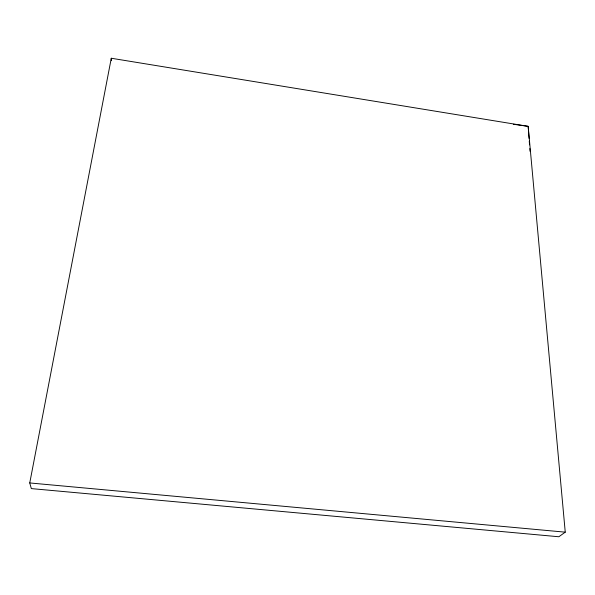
<?xml version="1.0" encoding="UTF-8"?>
<svg xmlns="http://www.w3.org/2000/svg" width="595" height="595" viewBox="0 0 595 595"><rect width="100%" height="100%" fill="white"/><g stroke="black" fill="none" stroke-linecap="round" stroke-linejoin="round"><path stroke-width="0.89" d="M29.75 482.947L111.28 58.243L528.167 126.341L565.25 532.161L558.839 536.757L31.327 488.599L29.75 482.947L565.25 532.161M513.433 124.273L528.167 126.341L529.067 138.375M529.267 141.149L529.55 144.853M529.825 148.557L530.033 151.331M111.28 58.243L111.339 60.683"/></g></svg>
